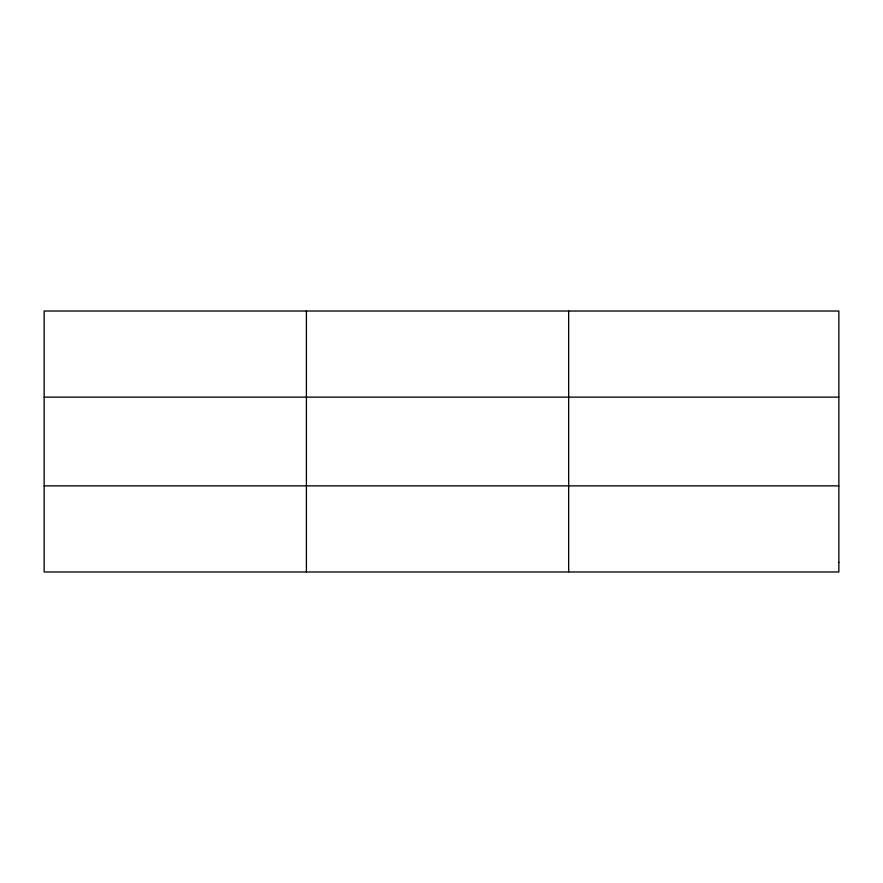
<?xml version="1.0" encoding="UTF-8"?>
<svg xmlns="http://www.w3.org/2000/svg" width="883" height="883" viewBox="0 0 883 883"><rect width="100%" height="100%" fill="white"/><g stroke="black" fill="none" stroke-linecap="round" stroke-linejoin="round"><path stroke-width="1.32" d="M306.401 311.026L306.401 571.974M568.652 311.026L568.652 571.974M44.15 397.14L838.85 397.14M44.15 485.86L838.85 485.86M838.85 562.405L838.85 571.974L44.15 571.974L44.15 311.026L838.85 311.026L838.85 562.405"/></g></svg>
